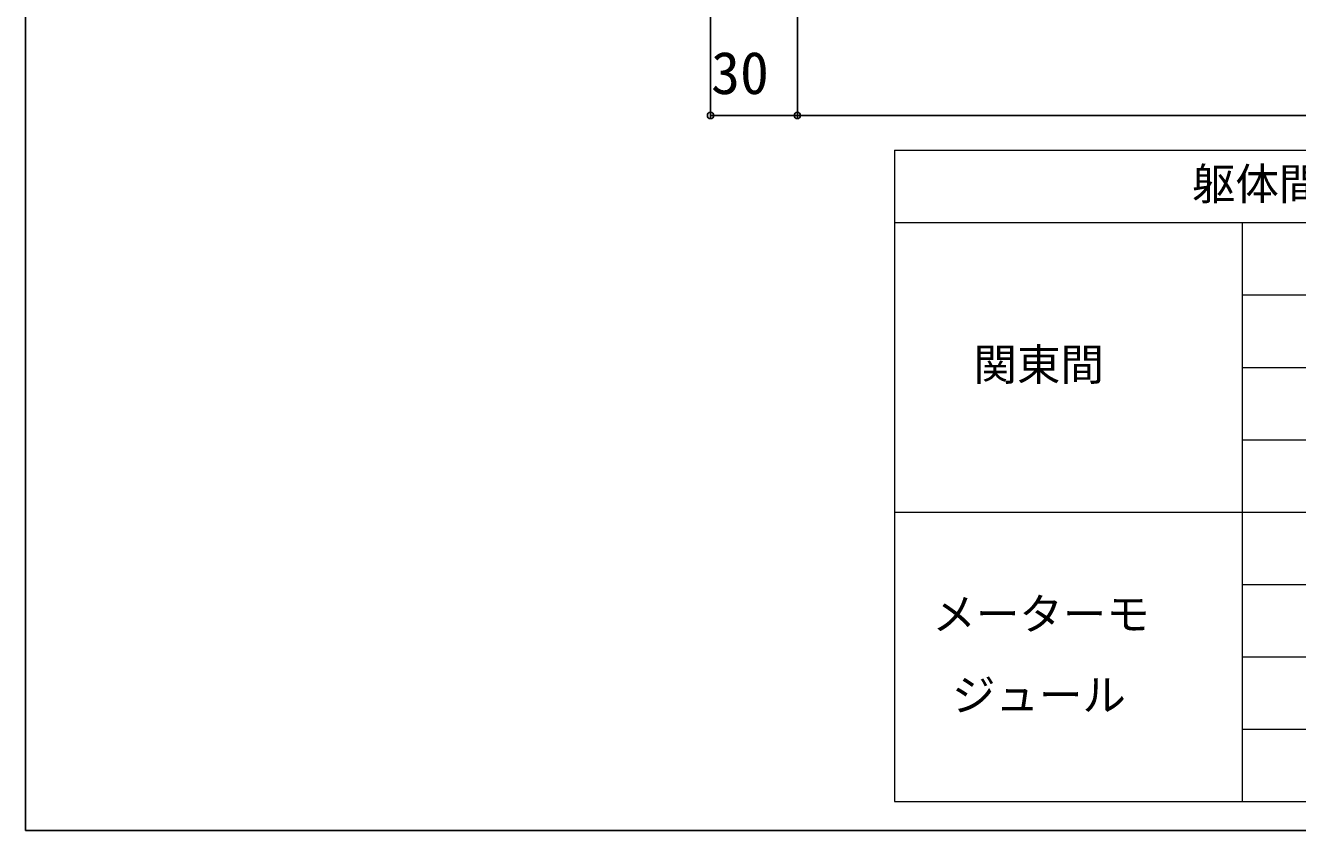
# Model space of a CAD drawing. Units: millimetres, scale not verified. Extents: x -875 to 875, y -1307 to 1300.
# Drawn here: x -875 to -435.8, y -1307.4 to -1029.3 of the extents above; entities that cross this region are included whole.
import ezdxf
from ezdxf.enums import TextEntityAlignment as Align

# ---------------------------------------------------------------- set-up
doc = ezdxf.new("R2010")
doc.units = ezdxf.units.MM
doc.header["$LTSCALE"] = 8
doc.layers.add('0-1_TABLE1', color=7, linetype='Continuous', lineweight=18)
doc.layers.add('0-6_YKK_D', color=6, linetype='Continuous')
doc.layers.add('0-7_YKK_ZWAK', color=7, linetype='Continuous')
doc.styles.add('ＭＳ ゴシック', font='')
doc.styles.get('ＭＳ ゴシック').set_extended_font_data('MS Gothic')

msp = doc.modelspace()

# ---------------------------------------------------------------- linework, layer by layer
at = {"layer": '0-1_TABLE1'}
for p, q in [((-575, -1072.4), (-135, -1072.4)), ((-575, -1072.4), (-575, -1297.4)), ((-575, -1097.4), (-135, -1097.4)), ((-455, -1097.4), (-455, -1297.4)), ((-455, -1122.4), (-200, -1122.4)), ((-455, -1147.4), (-200, -1147.4)), ((-455, -1172.4), (-200, -1172.4)), ((-575, -1197.4), (-135, -1197.4)), ((-455, -1222.4), (-200, -1222.4)), ((-455, -1247.4), (-200, -1247.4)), ((-455, -1272.4), (-200, -1272.4)), ((-575, -1297.4), (-135, -1297.4))]:
    msp.add_line(p, q, dxfattribs=at)
at = {"layer": '0-6_YKK_D'}
for p, q in [((-638.5, -926.1), (-638.5, -1061.399)), ((-608.5, -956.4), (-608.5, -1061.399)), ((-608.5, -956.4), (-608.5, -1061.399)), ((-638.5, -1060.399), (-608.5, -1060.399)), ((-608.5, -1060.399), (751.5, -1060.399))]:
    msp.add_line(p, q, dxfattribs=at)
for centre in [(-638.5, -1060.399), (-608.5, -1060.399), (-608.5, -1060.399)]:
    msp.add_circle(centre, 1.075, dxfattribs=at)
at = {"layer": '0-7_YKK_ZWAK'}
msp.add_line((-875, 1242.6), (-875, -1307.4), dxfattribs=at)
msp.add_lwpolyline([(-875, -1307.4), (875, -1307.4), (875, 1242.6)], dxfattribs=at)

# ---------------------------------------------------------------- texts
at = {"layer": '0-1_TABLE1', "style": 'ＭＳ ゴシック'}
for s, p in [('躯体間口', (-472.273, -1092.826)), ('関東間', (-547.685, -1155.198)), ('メーターモ', (-561.875, -1241.377)), ('ジュール', (-555.099, -1269.36))]:
    msp.add_text(s, height=11, dxfattribs=at).set_placement(p, align=Align.BOTTOM_LEFT)
at = {"layer": '0-6_YKK_D', "style": 'ＭＳ ゴシック'}
msp.add_text('30', height=14.66, dxfattribs=at).set_placement((-638.273, -1057.399), align=Align.BOTTOM_LEFT)

doc.saveas('drawing.dxf')
